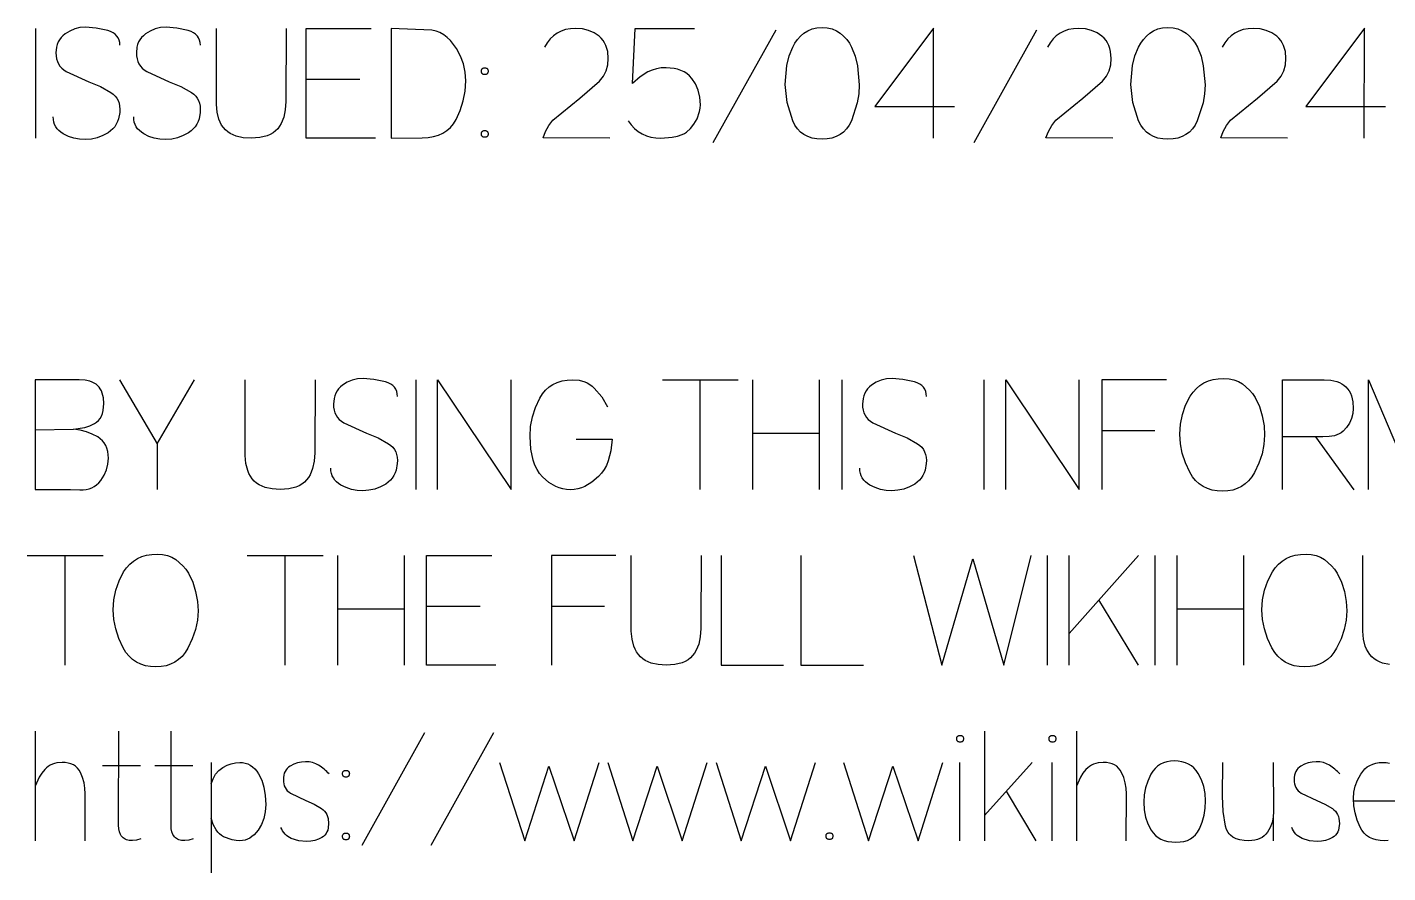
# Model space of a CAD drawing. Extents: x -1220 to 1220, y -1930 to 4067.
# Drawn here: x -866 to 51, y 2787 to 3357 of the extents above; entities that cross this region are included whole.
import ezdxf

# ---------------------------------------------------------------- set-up
doc = ezdxf.new("R2010")
doc.units = 0
doc.layers.add('TC', color=220, linetype='CONTINUOUS')

msp = doc.modelspace()

# ---------------------------------------------------------------- linework, layer by layer
at = {"layer": 'TC'}
for p, q in [((-860.41, 3355.9, 0), (-860.41, 3281.9, 0)), ((-361.33, 3354.74, 0), (-403.72, 3278.83, 0)), ((-185.53, 3354.74, 0), (-227.92, 3278.83, 0)), ((-641.79, 3321.54, 0), (-677.95, 3321.54, 0)), ((-294.52, 3303.25, 0), (-240.82, 3303.25, 0)), ((-4.12, 3303.25, 0), (49.58, 3303.25, 0)), ((-604.05, 3119.1, 0), (-604.05, 3045.1, 0)), ((-437.76, 3119.1, 0), (-386.6, 3119.1, 0)), ((-412.5, 3119.1, 0), (-412.5, 3045.1, 0)), ((-376.98, 3119.1, 0), (-376.98, 3045.1, 0)), ((-331.84, 3045.1, 0), (-331.84, 3119.1, 0)), ((-316.72, 3119.1, 0), (-316.72, 3045.1, 0)), ((-221.05, 3119.1, 0), (-221.05, 3045.1, 0)), ((-331.84, 3082.84, 0), (-376.98, 3082.84, 0)), ((-105.71, 3084.64, 0), (-141.45, 3084.64, 0)), ((-778.37, 3075.86, 0), (-778.37, 3045.1, 0)), ((2.43, 3080.72, 0), (28.23, 3044.99, 0)), ((-865.91, 3000.7, 0), (-814.74, 3000.7, 0)), ((-840.64, 3000.7, 0), (-840.64, 2926.7, 0)), ((-717.59, 3000.7, 0), (-666.42, 3000.7, 0)), ((-692.32, 3000.7, 0), (-692.32, 2926.7, 0)), ((-656.8, 3000.7, 0), (-656.8, 2926.7, 0)), ((-611.66, 2926.7, 0), (-611.66, 3000.7, 0)), ((-178.34, 3000.7, 0), (-178.34, 2926.7, 0)), ((-163.54, 2947.95, 0), (-116.81, 3000.7, 0)), ((-163.54, 2926.7, 0), (-163.54, 3000.7, 0)), ((-105.82, 3000.7, 0), (-105.82, 2926.7, 0)), ((-90.91, 3000.7, 0), (-90.91, 2926.7, 0)), ((-45.77, 2926.7, 0), (-45.77, 3000.7, 0)), ((-611.66, 2964.44, 0), (-656.8, 2964.44, 0)), ((-560.6, 2966.34, 0), (-596.76, 2966.34, 0)), ((-476.88, 2966.24, 0), (-512.61, 2966.24, 0)), ((-116.81, 2926.7, 0), (-143.45, 2970.68, 0)), ((-45.77, 2964.44, 0), (-90.91, 2964.44, 0)), ((-860.51, 2882.3, 0), (-860.51, 2808.3, 0)), ((-598.03, 2881.14, 0), (-640.42, 2805.23, 0)), ((-551.51, 2881.14, 0), (-593.9, 2805.23, 0)), ((-220.73, 2882.3, 0), (-220.73, 2808.3, 0)), ((-158.68, 2882.3, 0), (-158.68, 2808.3, 0)), ((-789.47, 2858.83, 0), (-815.16, 2858.83, 0)), ((-754.17, 2858.83, 0), (-779.85, 2858.83, 0)), ((-741.9, 2861.16, 0), (-741.9, 2786.73, 0)), ((-237.43, 2861.16, 0), (-237.43, 2808.3, 0)), ((-188.59, 2861.16, 0), (-220.73, 2825.42, 0)), ((-175.17, 2861.16, 0), (-175.17, 2808.3, 0)), ((-205.93, 2841.81, 0), (-186.06, 2808.3, 0)), ((-26.01, 2825.32, 0), (-26.01, 2808.3, 0))]:
    msp.add_line(p, q, dxfattribs=at)
for points in [[(-803.43, 3344.59), (-803.56, 3346.38), (-803.94, 3348.02), (-804.57, 3349.49), (-805.46, 3350.8), (-806.61, 3351.95), (-808.01, 3352.93), (-809.66, 3353.76), (-811.57, 3354.42), (-819.34, 3356.16), (-826.58, 3356.74), (-830.34, 3356.46), (-833.9, 3355.61), (-837.26, 3354.19), (-840.43, 3352.2), (-841.87, 3351.03), (-843.11, 3349.73), (-844.16, 3348.32), (-845.03, 3346.78), (-845.7, 3345.12), (-846.18, 3343.34), (-846.56, 3339.41), (-846.45, 3337.34), (-846.12, 3335.42), (-845.58, 3333.64), (-844.82, 3332.01), (-843.83, 3330.52), (-842.63, 3329.18), (-841.22, 3327.98), (-839.58, 3326.93), (-824.36, 3319.96), (-816.51, 3316.68), (-809.45, 3312.77), (-807.9, 3311.63), (-806.59, 3310.34), (-805.5, 3308.9), (-804.64, 3307.3), (-804.02, 3305.54), (-803.63, 3303.63), (-803.46, 3301.56), (-803.53, 3299.34), (-804.3, 3295.03), (-804.98, 3293.1), (-805.86, 3291.31), (-806.94, 3289.66), (-808.21, 3288.16), (-809.69, 3286.81), (-811.36, 3285.6), (-814.97, 3283.65), (-818.73, 3282.24), (-822.64, 3281.38), (-826.69, 3281.05), (-830.67, 3281.25), (-834.48, 3281.95), (-838.12, 3283.15), (-841.59, 3284.86), (-843.18, 3285.89), (-844.55, 3287.05), (-845.71, 3288.31), (-846.67, 3289.7), (-847.41, 3291.19), (-847.93, 3292.81), (-848.25, 3294.54), (-848.36, 3296.38)], [(-749.2, 3344.59), (-749.32, 3346.38), (-749.71, 3348.02), (-750.34, 3349.49), (-751.23, 3350.8), (-752.38, 3351.95), (-753.78, 3352.93), (-755.43, 3353.76), (-757.34, 3354.42), (-765.11, 3356.16), (-772.35, 3356.74), (-776.11, 3356.46), (-779.67, 3355.61), (-783.03, 3354.19), (-786.2, 3352.2), (-787.63, 3351.03), (-788.88, 3349.73), (-789.93, 3348.32), (-790.8, 3346.78), (-791.47, 3345.12), (-791.94, 3343.34), (-792.33, 3339.41), (-792.22, 3337.34), (-791.89, 3335.42), (-791.35, 3333.64), (-790.58, 3332.01), (-789.6, 3330.52), (-788.4, 3329.18), (-786.99, 3327.98), (-785.35, 3326.93), (-770.13, 3319.96), (-762.28, 3316.68), (-755.22, 3312.77), (-753.67, 3311.63), (-752.35, 3310.34), (-751.27, 3308.9), (-750.41, 3307.3), (-749.79, 3305.54), (-749.39, 3303.63), (-749.23, 3301.56), (-749.3, 3299.34), (-750.07, 3295.03), (-750.75, 3293.1), (-751.63, 3291.31), (-752.71, 3289.66), (-753.98, 3288.16), (-755.45, 3286.81), (-757.13, 3285.6), (-760.74, 3283.65), (-764.5, 3282.24), (-768.4, 3281.38), (-772.45, 3281.05), (-776.44, 3281.25), (-780.25, 3281.95), (-783.89, 3283.15), (-787.36, 3284.86), (-788.95, 3285.89), (-790.32, 3287.05), (-791.48, 3288.31), (-792.43, 3289.7), (-793.17, 3291.19), (-793.7, 3292.81), (-794.02, 3294.54), (-794.13, 3296.38)], [(-691.27, 3355.9), (-691.58, 3306.64), (-691.97, 3301.05), (-693.01, 3296.14), (-694.71, 3291.91), (-695.81, 3290.04), (-697.08, 3288.35), (-698.52, 3286.84), (-700.18, 3285.53), (-702.07, 3284.42), (-704.19, 3283.51), (-709.11, 3282.3), (-714.95, 3281.9), (-720.33, 3282.26), (-725.01, 3283.33), (-727.09, 3284.13), (-729, 3285.11), (-730.73, 3286.27), (-732.28, 3287.61), (-733.66, 3289.12), (-734.87, 3290.82), (-735.89, 3292.69), (-736.75, 3294.74), (-737.93, 3299.38), (-738.41, 3304.73), (-738.41, 3355.9)], [(-631.22, 3281.9), (-677.95, 3281.9), (-677.95, 3355.9), (-633.97, 3355.9)], [(-473.07, 3282), (-518.21, 3282.11), (-516.56, 3286.46), (-514.35, 3290.44), (-511.59, 3294.02), (-493.47, 3308.86), (-480.05, 3320.48), (-477.5, 3323.73), (-475.69, 3327.33), (-474.6, 3331.29), (-474.23, 3335.6), (-474.62, 3340.27), (-475.11, 3342.39), (-475.79, 3344.35), (-476.67, 3346.17), (-477.74, 3347.83), (-479.01, 3349.35), (-480.47, 3350.72), (-483.79, 3352.99), (-487.53, 3354.6), (-491.67, 3355.58), (-496.22, 3355.9), (-499.74, 3355.7), (-503, 3355.11), (-506, 3354.13), (-508.75, 3352.75), (-511.24, 3350.99), (-513.47, 3348.82), (-515.44, 3346.27), (-517.15, 3343.32)], [(-460.91, 3293.63), (-458.79, 3290.88), (-456.48, 3288.5), (-453.99, 3286.48), (-451.32, 3284.83), (-448.47, 3283.55), (-445.43, 3282.63), (-442.22, 3282.08), (-438.82, 3281.9), (-431.1, 3282.53), (-427.64, 3283.33), (-424.44, 3284.44), (-422.92, 3285.18), (-421.48, 3286.09), (-418.81, 3288.4), (-416.45, 3291.37), (-414.4, 3295.01), (-412.66, 3299.82), (-412.22, 3302.18), (-412.07, 3304.52), (-412.44, 3309.6), (-413.55, 3314.25), (-415.4, 3318.48), (-417.99, 3322.28), (-419.56, 3323.97), (-421.28, 3325.43), (-423.18, 3326.66), (-425.24, 3327.67), (-427.46, 3328.46), (-429.85, 3329.02), (-435.12, 3329.47), (-438.51, 3329.29), (-441.7, 3328.76), (-444.69, 3327.87), (-447.49, 3326.62), (-452.8, 3323.29), (-457.95, 3318.79), (-456.16, 3355.9), (-416.2, 3355.9)], [(-255.09, 3281.9), (-254.98, 3356), (-294.52, 3303.25)], [(-134.05, 3282), (-179.19, 3282.11), (-177.53, 3286.46), (-175.33, 3290.44), (-172.56, 3294.02), (-154.45, 3308.86), (-141.02, 3320.48), (-138.48, 3323.73), (-136.66, 3327.33), (-135.57, 3331.29), (-135.21, 3335.6), (-135.6, 3340.27), (-136.09, 3342.39), (-136.77, 3344.35), (-137.64, 3346.17), (-138.72, 3347.83), (-139.98, 3349.35), (-141.45, 3350.72), (-144.77, 3352.99), (-148.5, 3354.6), (-152.64, 3355.58), (-157.2, 3355.9), (-160.72, 3355.7), (-163.98, 3355.11), (-166.98, 3354.13), (-169.72, 3352.75), (-172.21, 3350.99), (-174.44, 3348.82), (-176.41, 3346.27), (-178.13, 3343.32)], [(-16.28, 3282), (-61.42, 3282.11), (-59.77, 3286.46), (-57.56, 3290.44), (-54.8, 3294.02), (-36.68, 3308.86), (-23.26, 3320.48), (-20.71, 3323.73), (-18.9, 3327.33), (-17.81, 3331.29), (-17.44, 3335.6), (-17.83, 3340.27), (-18.32, 3342.39), (-19, 3344.35), (-19.88, 3346.17), (-20.95, 3347.83), (-22.22, 3349.35), (-23.68, 3350.72), (-27, 3352.99), (-30.74, 3354.6), (-34.88, 3355.58), (-39.43, 3355.9), (-42.95, 3355.7), (-46.21, 3355.11), (-49.21, 3354.13), (-51.96, 3352.75), (-54.45, 3350.99), (-56.68, 3348.82), (-58.65, 3346.27), (-60.36, 3343.32)], [(35.31, 3281.9), (35.41, 3356), (-4.12, 3303.25)], [(-860.62, 3119.1), (-860.62, 3045.1), (-836.73, 3045.1), (-830.49, 3044.89), (-828.28, 3044.92), (-826.2, 3045.17), (-824.24, 3045.63), (-822.4, 3046.31), (-820.7, 3047.22), (-819.11, 3048.34), (-817.66, 3049.67), (-816.33, 3051.23), (-814.06, 3054.7), (-812.44, 3058.34), (-811.47, 3062.15), (-811.15, 3066.14), (-811.59, 3070.8), (-812.16, 3072.87), (-812.94, 3074.75), (-813.95, 3076.46), (-815.19, 3077.99), (-816.65, 3079.34), (-818.33, 3080.51), (-822.05, 3082.5), (-826, 3084.03), (-830.19, 3085.09), (-834.61, 3085.69)], [(-860.62, 3085.38), (-834.61, 3085.69), (-827.13, 3086.91), (-823.73, 3088.03), (-820.55, 3089.5), (-819.09, 3090.45), (-817.83, 3091.62), (-816.75, 3093), (-815.88, 3094.6), (-815.19, 3096.41), (-814.71, 3098.44), (-814.32, 3103.14), (-814.57, 3106.88), (-815.35, 3110.12), (-815.93, 3111.55), (-816.64, 3112.86), (-817.47, 3114.05), (-818.44, 3115.11), (-819.53, 3116.04), (-820.76, 3116.85), (-822.11, 3117.54), (-823.59, 3118.1), (-826.94, 3118.85), (-830.81, 3119.1), (-860.62, 3119.1)], [(-803.75, 3119.1), (-778.37, 3075.86), (-753.11, 3119.1)], [(-671.81, 3119.1), (-672.13, 3069.84), (-672.51, 3064.25), (-673.56, 3059.34), (-675.26, 3055.11), (-676.36, 3053.24), (-677.63, 3051.55), (-679.06, 3050.04), (-680.73, 3048.73), (-682.62, 3047.62), (-684.74, 3046.71), (-689.66, 3045.5), (-695.49, 3045.1), (-700.88, 3045.46), (-705.56, 3046.53), (-707.64, 3047.33), (-709.55, 3048.31), (-711.28, 3049.47), (-712.83, 3050.81), (-714.21, 3052.32), (-715.41, 3054.02), (-716.44, 3055.89), (-717.3, 3057.94), (-718.48, 3062.58), (-718.96, 3067.93), (-718.96, 3119.1)], [(-616.31, 3107.79), (-616.44, 3109.58), (-616.82, 3111.22), (-617.46, 3112.69), (-618.35, 3114), (-619.49, 3115.15), (-620.89, 3116.13), (-622.55, 3116.96), (-624.45, 3117.62), (-632.22, 3119.36), (-639.47, 3119.94), (-643.22, 3119.66), (-646.79, 3118.81), (-650.15, 3117.39), (-653.31, 3115.4), (-654.75, 3114.23), (-656, 3112.93), (-657.05, 3111.52), (-657.91, 3109.98), (-658.58, 3108.32), (-659.06, 3106.54), (-659.45, 3102.61), (-659.34, 3100.54), (-659.01, 3098.62), (-658.46, 3096.84), (-657.7, 3095.21), (-656.72, 3093.72), (-655.52, 3092.38), (-654.1, 3091.18), (-652.47, 3090.13), (-637.25, 3083.16), (-629.4, 3079.88), (-622.34, 3075.97), (-620.79, 3074.83), (-619.47, 3073.54), (-618.39, 3072.1), (-617.53, 3070.5), (-616.91, 3068.74), (-616.51, 3066.83), (-616.35, 3064.76), (-616.42, 3062.54), (-617.19, 3058.23), (-617.87, 3056.3), (-618.75, 3054.51), (-619.82, 3052.86), (-621.1, 3051.36), (-622.57, 3050.01), (-624.24, 3048.8), (-627.86, 3046.85), (-631.62, 3045.44), (-635.52, 3044.58), (-639.57, 3044.25), (-643.56, 3044.45), (-647.37, 3045.15), (-651.01, 3046.35), (-654.48, 3048.06), (-656.06, 3049.09), (-657.44, 3050.25), (-658.6, 3051.51), (-659.55, 3052.9), (-660.29, 3054.39), (-660.82, 3056.01), (-661.14, 3057.74), (-661.24, 3059.58)], [(-589.25, 3045.1), (-589.25, 3119.1), (-539.78, 3045.1), (-539.78, 3119.1)], [(-495.8, 3079.14), (-471.7, 3079.03), (-472.43, 3071.23), (-474.21, 3064.42), (-475.49, 3061.38), (-477.03, 3058.6), (-478.83, 3056.06), (-480.89, 3053.77), (-485.33, 3049.97), (-489.96, 3047.24), (-492.35, 3046.28), (-494.79, 3045.58), (-497.28, 3045.15), (-499.82, 3044.99), (-502.35, 3045.11), (-504.83, 3045.5), (-507.25, 3046.16), (-509.62, 3047.11), (-514.19, 3049.83), (-518.53, 3053.66), (-520.51, 3056.01), (-522.23, 3058.65), (-523.68, 3061.6), (-524.87, 3064.84), (-526.46, 3072.23), (-526.99, 3080.83), (-526.58, 3087.48), (-525.35, 3093.99), (-523.3, 3100.37), (-520.43, 3106.62), (-518.63, 3109.55), (-516.54, 3112.08), (-514.17, 3114.23), (-511.52, 3115.98), (-508.6, 3117.35), (-505.39, 3118.32), (-501.9, 3118.9), (-498.13, 3119.1), (-493.9, 3118.75), (-490.09, 3117.7), (-488.35, 3116.91), (-486.71, 3115.95), (-485.18, 3114.81), (-483.75, 3113.5), (-478.67, 3107.52), (-474.66, 3100.81)], [(-259.74, 3107.79), (-259.87, 3109.58), (-260.25, 3111.22), (-260.88, 3112.69), (-261.77, 3114), (-262.92, 3115.15), (-264.32, 3116.13), (-265.97, 3116.96), (-267.88, 3117.62), (-275.65, 3119.36), (-282.89, 3119.94), (-286.65, 3119.66), (-290.21, 3118.81), (-293.57, 3117.39), (-296.74, 3115.4), (-298.18, 3114.23), (-299.42, 3112.93), (-300.48, 3111.52), (-301.34, 3109.98), (-302.01, 3108.32), (-302.49, 3106.54), (-302.87, 3102.61), (-302.76, 3100.54), (-302.43, 3098.62), (-301.89, 3096.84), (-301.13, 3095.21), (-300.15, 3093.72), (-298.95, 3092.38), (-297.53, 3091.18), (-295.89, 3090.13), (-280.67, 3083.16), (-272.82, 3079.88), (-265.77, 3075.97), (-264.22, 3074.83), (-262.9, 3073.54), (-261.81, 3072.1), (-260.96, 3070.5), (-260.33, 3068.74), (-259.94, 3066.83), (-259.78, 3064.76), (-259.85, 3062.54), (-260.61, 3058.23), (-261.29, 3056.3), (-262.17, 3054.51), (-263.25, 3052.86), (-264.52, 3051.36), (-266, 3050.01), (-267.67, 3048.8), (-271.28, 3046.85), (-275.04, 3045.44), (-278.95, 3044.58), (-283, 3044.25), (-286.98, 3044.45), (-290.79, 3045.15), (-294.43, 3046.35), (-297.9, 3048.06), (-299.49, 3049.09), (-300.86, 3050.25), (-302.03, 3051.51), (-302.98, 3052.9), (-303.72, 3054.39), (-304.25, 3056.01), (-304.56, 3057.74), (-304.67, 3059.58)], [(-206.25, 3045.1), (-206.25, 3119.1), (-156.77, 3045.1), (-156.77, 3119.1)], [(-97.89, 3119.1), (-141.45, 3119.1), (-141.45, 3045.1)], [(-19.77, 3045.1), (-19.77, 3119.1), (8.25, 3119.1), (12.85, 3118.8), (16.85, 3117.89), (18.62, 3117.21), (20.23, 3116.38), (21.69, 3115.4), (22.99, 3114.26), (24.15, 3112.98), (25.14, 3111.54), (25.99, 3109.96), (26.68, 3108.22), (27.6, 3104.29), (27.91, 3099.75), (27.63, 3096.34), (26.8, 3093.07), (25.41, 3089.94), (23.47, 3086.96), (21.11, 3084.41), (19.79, 3083.39), (18.37, 3082.55), (16.85, 3081.88), (15.24, 3081.39), (13.54, 3081.08), (11.73, 3080.94), (7.4, 3080.72), (2.43, 3080.72), (-19.66, 3080.72)], [(38.27, 3045.1), (38.27, 3119.1), (67.87, 3049.12), (97.47, 3118.78), (97.47, 3045.1)], [(-550.03, 2926.7), (-596.76, 2926.7), (-596.76, 3000.7), (-552.78, 3000.7)], [(-469.05, 3000.7), (-512.61, 3000.7), (-512.61, 2926.7)], [(-411.55, 3000.7), (-411.86, 2951.44), (-412.25, 2945.85), (-413.29, 2940.94), (-414.99, 2936.71), (-416.09, 2934.84), (-417.36, 2933.15), (-418.8, 2931.64), (-420.46, 2930.33), (-422.35, 2929.22), (-424.47, 2928.31), (-429.39, 2927.1), (-435.23, 2926.7), (-440.61, 2927.06), (-445.29, 2928.13), (-447.37, 2928.93), (-449.28, 2929.91), (-451.01, 2931.07), (-452.56, 2932.41), (-453.94, 2933.92), (-455.15, 2935.62), (-456.17, 2937.49), (-457.03, 2939.54), (-458.21, 2944.18), (-458.69, 2949.53), (-458.69, 3000.7)], [(-398.23, 3000.7), (-398.23, 2926.7), (-356.05, 2926.7)], [(-344.42, 3000.7), (-344.42, 2926.7), (-302.24, 2926.7)], [(-268.41, 3000.7), (-249.38, 2926.7), (-228.55, 2998.48), (-207.62, 2926.7), (-189.12, 3000.7)], [(52.44, 2927.06), (47.76, 2928.13), (45.68, 2928.93), (43.77, 2929.91), (42.04, 2931.07), (40.49, 2932.41), (39.11, 2933.92), (37.91, 2935.62), (36.88, 2937.49), (36.02, 2939.54), (34.84, 2944.18), (34.36, 2949.53), (34.36, 3000.7)], [(-789.37, 2809.57), (-792.2, 2808.7), (-794.97, 2808.4), (-797.15, 2808.57), (-799.04, 2809.06), (-799.88, 2809.43), (-800.64, 2809.88), (-801.33, 2810.41), (-801.95, 2811.02), (-802.49, 2811.72), (-802.97, 2812.49), (-803.69, 2814.29), (-804.13, 2816.42), (-804.27, 2818.87), (-804.17, 2882.3)], [(-754.06, 2809.57), (-756.89, 2808.7), (-759.66, 2808.4), (-761.84, 2808.57), (-763.73, 2809.06), (-764.57, 2809.43), (-765.33, 2809.88), (-766.02, 2810.41), (-766.64, 2811.02), (-767.18, 2811.72), (-767.66, 2812.49), (-768.38, 2814.29), (-768.82, 2816.42), (-768.97, 2818.87), (-768.86, 2882.3)], [(-826.9, 2808.3), (-826.79, 2840.01), (-827, 2843.77), (-827.61, 2847.41), (-828.63, 2850.95), (-830.07, 2854.39), (-830.96, 2855.98), (-832.03, 2857.35), (-833.29, 2858.51), (-834.75, 2859.46), (-836.39, 2860.2), (-838.21, 2860.73), (-840.23, 2861.05), (-842.44, 2861.16), (-845.86, 2860.85), (-847.44, 2860.47), (-848.94, 2859.94), (-850.35, 2859.26), (-851.67, 2858.42), (-852.91, 2857.43), (-854.07, 2856.29), (-856.09, 2853.82), (-857.84, 2851.14), (-860.51, 2845.19)], [(-741.9, 2846.67), (-740.62, 2850.18), (-738.89, 2853.17), (-736.71, 2855.67), (-734.08, 2857.67), (-731.23, 2859.19), (-728.37, 2860.28), (-725.52, 2860.94), (-722.66, 2861.16), (-720.73, 2861.04), (-718.9, 2860.67), (-717.16, 2860.07), (-715.53, 2859.23), (-713.99, 2858.14), (-712.55, 2856.82), (-711.22, 2855.25), (-709.98, 2853.44), (-707.85, 2849.25), (-706.33, 2844.4), (-705.42, 2838.89), (-705.11, 2832.72), (-705.44, 2827.88), (-706.41, 2823.39), (-708.03, 2819.26), (-710.29, 2815.49), (-712.96, 2812.34), (-714.4, 2811.11), (-715.9, 2810.1), (-717.46, 2809.31), (-719.09, 2808.75), (-720.79, 2808.41), (-722.56, 2808.3), (-725.15, 2808.47), (-727.84, 2808.99), (-733.55, 2811.05), (-734.98, 2811.87), (-736.29, 2812.9), (-737.5, 2814.15), (-738.6, 2815.62), (-740.47, 2819.19), (-741.9, 2823.63)], [(-547.49, 2861.16), (-530.58, 2808.3), (-514.19, 2858.72), (-497.28, 2808.3), (-480.47, 2861.16)], [(-474.55, 2861.16), (-457.64, 2808.3), (-441.25, 2858.72), (-424.34, 2808.3), (-407.53, 2861.16)], [(-401.61, 2861.16), (-384.69, 2808.3), (-368.31, 2858.72), (-351.39, 2808.3), (-334.59, 2861.16)], [(-315.66, 2861.16), (-298.75, 2808.3), (-282.36, 2858.72), (-265.45, 2808.3), (-248.64, 2861.16)], [(-125.06, 2808.3), (-124.95, 2840.01), (-125.16, 2843.77), (-125.77, 2847.41), (-126.8, 2850.95), (-128.23, 2854.39), (-129.12, 2855.98), (-130.19, 2857.35), (-131.46, 2858.51), (-132.91, 2859.46), (-134.55, 2860.2), (-136.38, 2860.73), (-138.39, 2861.05), (-140.6, 2861.16), (-144.02, 2860.85), (-145.6, 2860.47), (-147.1, 2859.94), (-148.51, 2859.26), (-149.84, 2858.42), (-151.08, 2857.43), (-152.23, 2856.29), (-154.26, 2853.82), (-156.01, 2851.14), (-158.68, 2845.19)], [(-26.11, 2861.16), (-25.9, 2827.96), (-26.1, 2824.12), (-26.82, 2820.54), (-28.06, 2817.2), (-29.81, 2814.11), (-30.89, 2812.75), (-32.11, 2811.57), (-33.48, 2810.57), (-34.99, 2809.75), (-36.65, 2809.12), (-38.45, 2808.66), (-42.5, 2808.3), (-45.68, 2808.45), (-48.51, 2808.91), (-50.99, 2809.68), (-53.12, 2810.76), (-54.9, 2812.14), (-55.66, 2812.95), (-56.33, 2813.83), (-57.41, 2815.83), (-58.14, 2818.13), (-59.73, 2828.15), (-60.26, 2838.32), (-60.05, 2861.16)], [(51.4, 2808.44), (48.84, 2808.3), (46.02, 2808.44), (43.42, 2808.88), (41.05, 2809.61), (38.9, 2810.62), (36.98, 2811.93), (35.28, 2813.53), (33.81, 2815.42), (32.56, 2817.6), (30.62, 2822.29), (29.23, 2827.04), (28.4, 2831.85), (28.12, 2836.74), (28.42, 2841.02), (29.34, 2845.19), (30.86, 2849.26), (32.98, 2853.23), (34.3, 2855.09), (35.76, 2856.7), (37.38, 2858.06), (39.14, 2859.17), (41.05, 2860.04), (43.11, 2860.66), (45.32, 2861.03), (47.68, 2861.16), (50.13, 2861.02), (52.43, 2860.63)], [(68.29, 2835.04), (28.01, 2835.04)]]:
    msp.add_lwpolyline(points, dxfattribs=at)
for points in [[(-620.65, 3355.9), (-620.65, 3281.9), (-599.61, 3282.11), (-595.67, 3282.35), (-592.04, 3282.96), (-588.72, 3283.95), (-585.71, 3285.31), (-583.01, 3287.04), (-580.62, 3289.15), (-578.54, 3291.63), (-576.78, 3294.48), (-573.96, 3300.67), (-571.94, 3307.09), (-570.73, 3313.73), (-570.33, 3320.59), (-570.71, 3326.39), (-571.86, 3331.95), (-573.78, 3337.28), (-576.46, 3342.37), (-580.54, 3347.77), (-582.78, 3349.91), (-585.15, 3351.7), (-587.67, 3353.11), (-590.31, 3354.16), (-593.1, 3354.84)], [(-330.15, 3356.53), (-326.6, 3356.3), (-323.38, 3355.58), (-320.47, 3354.39), (-317.88, 3352.73), (-315.58, 3350.75), (-313.52, 3348.5), (-311.72, 3345.99), (-310.17, 3343.21), (-307.76, 3337.24), (-306.25, 3330.74), (-305.09, 3317.95), (-305.42, 3311.86), (-306.41, 3305.76), (-310.38, 3293.53), (-311.82, 3290.65), (-313.55, 3288.16), (-315.58, 3286.06), (-317.91, 3284.33), (-320.53, 3282.99), (-323.44, 3282.03), (-326.65, 3281.46), (-330.15, 3281.26), (-333.62, 3281.46), (-336.81, 3282.04), (-339.7, 3283), (-342.3, 3284.36), (-344.61, 3286.1), (-346.64, 3288.22), (-348.37, 3290.73), (-349.81, 3293.63), (-353.69, 3305.92), (-354.99, 3318.05), (-353.93, 3330.84), (-352.35, 3337.35), (-349.91, 3343.32), (-348.37, 3346.05), (-346.58, 3348.53), (-344.56, 3350.75), (-342.3, 3352.73), (-339.72, 3354.39), (-336.83, 3355.58), (-333.64, 3356.3)], [(-97.05, 3356.53), (-93.5, 3356.3), (-90.28, 3355.58), (-87.37, 3354.39), (-84.78, 3352.73), (-82.48, 3350.75), (-80.42, 3348.5), (-78.62, 3345.99), (-77.07, 3343.21), (-74.66, 3337.24), (-73.15, 3330.74), (-71.99, 3317.95), (-72.32, 3311.86), (-73.31, 3305.76), (-77.28, 3293.53), (-78.72, 3290.65), (-80.45, 3288.16), (-82.48, 3286.06), (-84.81, 3284.33), (-87.43, 3282.99), (-90.34, 3282.03), (-93.55, 3281.46), (-97.05, 3281.26), (-100.52, 3281.46), (-103.71, 3282.04), (-106.6, 3283), (-109.2, 3284.36), (-111.51, 3286.1), (-113.54, 3288.22), (-115.27, 3290.73), (-116.71, 3293.63), (-120.59, 3305.92), (-121.89, 3318.05), (-120.83, 3330.84), (-119.25, 3337.35), (-116.81, 3343.32), (-115.27, 3346.05), (-113.48, 3348.53), (-111.46, 3350.75), (-109.2, 3352.73), (-106.62, 3354.39), (-103.73, 3355.58), (-100.54, 3356.3)], [(-557.54, 3329.36), (-556.99, 3329.33), (-556.52, 3329.23), (-556.31, 3329.15), (-556.12, 3329.05), (-555.95, 3328.94), (-555.79, 3328.81), (-555.66, 3328.66), (-555.54, 3328.5), (-555.44, 3328.32), (-555.36, 3328.12), (-555.25, 3327.67), (-555.21, 3327.14), (-555.25, 3326.6), (-555.36, 3326.13), (-555.44, 3325.92), (-555.54, 3325.73), (-555.66, 3325.56), (-555.79, 3325.4), (-555.95, 3325.26), (-556.12, 3325.15), (-556.31, 3325.05), (-556.52, 3324.96), (-556.99, 3324.86), (-557.54, 3324.82), (-558.06, 3324.86), (-558.51, 3324.96), (-558.71, 3325.05), (-558.89, 3325.15), (-559.05, 3325.26), (-559.2, 3325.4), (-559.33, 3325.56), (-559.44, 3325.73), (-559.54, 3325.92), (-559.62, 3326.13), (-559.72, 3326.6), (-559.76, 3327.14), (-559.72, 3327.67), (-559.62, 3328.12), (-559.54, 3328.32), (-559.44, 3328.5), (-559.33, 3328.66), (-559.2, 3328.81), (-559.05, 3328.94), (-558.89, 3329.05), (-558.71, 3329.15), (-558.51, 3329.23), (-558.06, 3329.33)], [(-557.54, 3287.08), (-556.99, 3287.04), (-556.52, 3286.94), (-556.31, 3286.86), (-556.12, 3286.77), (-555.95, 3286.65), (-555.79, 3286.52), (-555.66, 3286.38), (-555.54, 3286.21), (-555.44, 3286.03), (-555.36, 3285.83), (-555.25, 3285.38), (-555.21, 3284.86), (-555.25, 3284.31), (-555.36, 3283.84), (-555.44, 3283.63), (-555.54, 3283.44), (-555.66, 3283.27), (-555.79, 3283.11), (-555.95, 3282.98), (-556.12, 3282.86), (-556.31, 3282.76), (-556.52, 3282.68), (-556.99, 3282.57), (-557.54, 3282.53), (-558.06, 3282.57), (-558.51, 3282.68), (-558.71, 3282.76), (-558.89, 3282.86), (-559.05, 3282.98), (-559.2, 3283.11), (-559.33, 3283.27), (-559.44, 3283.44), (-559.54, 3283.63), (-559.62, 3283.84), (-559.72, 3284.31), (-559.76, 3284.86), (-559.72, 3285.38), (-559.62, 3285.83), (-559.54, 3286.03), (-559.44, 3286.21), (-559.33, 3286.38), (-559.2, 3286.52), (-559.05, 3286.65), (-558.89, 3286.77), (-558.71, 3286.86), (-558.51, 3286.94), (-558.06, 3287.04)], [(-59.31, 3119.94), (-55.74, 3119.71), (-52.46, 3119.02), (-49.45, 3117.86), (-46.73, 3116.24), (-42.02, 3112.15), (-40.03, 3109.72), (-38.27, 3107.05), (-35.36, 3101.15), (-33.41, 3094.68), (-32.22, 3088.05), (-31.82, 3081.68), (-32.25, 3075.39), (-33.54, 3069.1), (-35.68, 3062.81), (-38.69, 3056.52), (-40.51, 3053.57), (-42.57, 3051.01), (-44.88, 3048.85), (-47.44, 3047.08), (-50.25, 3045.71), (-53.3, 3044.72), (-56.6, 3044.13), (-60.15, 3043.94), (-63.83, 3044.14), (-67.24, 3044.74), (-70.39, 3045.74), (-73.29, 3047.13), (-75.92, 3048.93), (-78.29, 3051.13), (-80.4, 3053.73), (-82.25, 3056.73), (-85.21, 3063.13), (-87.32, 3069.55), (-88.59, 3075.97), (-89.01, 3082.42), (-88.57, 3089.17), (-87.24, 3095.68), (-85.03, 3101.96), (-81.93, 3108), (-80, 3110.8), (-77.82, 3113.23), (-75.38, 3115.28), (-72.68, 3116.96), (-69.72, 3118.27), (-66.51, 3119.2), (-63.04, 3119.76)], [(-778.27, 3001.54), (-774.71, 3001.31), (-771.42, 3000.62), (-768.42, 2999.46), (-765.69, 2997.84), (-760.98, 2993.75), (-758.99, 2991.32), (-757.23, 2988.65), (-754.32, 2982.75), (-752.37, 2976.28), (-751.18, 2969.65), (-750.78, 2963.28), (-751.21, 2956.99), (-752.5, 2950.7), (-754.65, 2944.41), (-757.65, 2938.12), (-759.47, 2935.17), (-761.53, 2932.61), (-763.84, 2930.45), (-766.4, 2928.68), (-769.21, 2927.31), (-772.26, 2926.32), (-775.56, 2925.73), (-779.11, 2925.54), (-782.79, 2925.74), (-786.2, 2926.34), (-789.36, 2927.34), (-792.25, 2928.73), (-794.88, 2930.53), (-797.25, 2932.73), (-799.36, 2935.33), (-801.21, 2938.33), (-804.17, 2944.73), (-806.28, 2951.15), (-807.55, 2957.57), (-807.97, 2964.02), (-807.53, 2970.77), (-806.2, 2977.28), (-803.99, 2983.56), (-800.89, 2989.6), (-798.97, 2992.4), (-796.78, 2994.83), (-794.34, 2996.88), (-791.64, 2998.56), (-788.68, 2999.87), (-785.47, 3000.8), (-782, 3001.36)], [(-3.91, 3001.54), (-0.35, 3001.31), (2.93, 3000.62), (5.94, 2999.46), (8.67, 2997.84), (13.37, 2993.75), (15.37, 2991.32), (17.13, 2988.65), (20.03, 2982.75), (21.99, 2976.28), (23.18, 2969.65), (23.57, 2963.28), (23.15, 2956.99), (21.86, 2950.7), (19.71, 2944.41), (16.7, 2938.12), (14.89, 2935.17), (12.82, 2932.61), (10.51, 2930.45), (7.96, 2928.68), (5.15, 2927.31), (2.09, 2926.32), (-1.21, 2925.73), (-4.76, 2925.54), (-8.43, 2925.74), (-11.85, 2926.34), (-15, 2927.34), (-17.89, 2928.73), (-20.52, 2930.53), (-22.89, 2932.73), (-25, 2935.33), (-26.85, 2938.33), (-29.81, 2944.73), (-31.93, 2951.15), (-33.19, 2957.57), (-33.62, 2964.02), (-33.17, 2970.77), (-31.85, 2977.28), (-29.63, 2983.56), (-26.53, 2989.6), (-24.61, 2992.4), (-22.42, 2994.83), (-19.98, 2996.88), (-17.28, 2998.56), (-14.33, 2999.87), (-11.11, 3000.8), (-7.64, 3001.36)], [(-237.01, 2879.34), (-236.49, 2879.3), (-236.04, 2879.2), (-235.84, 2879.12), (-235.66, 2879.03), (-235.49, 2878.91), (-235.35, 2878.78), (-235.22, 2878.64), (-235.1, 2878.47), (-235.01, 2878.29), (-234.93, 2878.09), (-234.83, 2877.64), (-234.79, 2877.12), (-234.83, 2876.57), (-234.93, 2876.1), (-235.01, 2875.89), (-235.1, 2875.7), (-235.22, 2875.53), (-235.35, 2875.37), (-235.49, 2875.24), (-235.66, 2875.12), (-235.84, 2875.02), (-236.04, 2874.94), (-236.49, 2874.83), (-237.01, 2874.79), (-237.56, 2874.83), (-238.03, 2874.94), (-238.24, 2875.02), (-238.43, 2875.12), (-238.6, 2875.24), (-238.76, 2875.37), (-238.89, 2875.53), (-239.01, 2875.7), (-239.11, 2875.89), (-239.19, 2876.1), (-239.3, 2876.57), (-239.34, 2877.12), (-239.3, 2877.64), (-239.19, 2878.09), (-239.11, 2878.29), (-239.01, 2878.47), (-238.89, 2878.64), (-238.76, 2878.78), (-238.6, 2878.91), (-238.43, 2879.03), (-238.24, 2879.12), (-238.03, 2879.2), (-237.56, 2879.3)], [(-174.75, 2879.34), (-174.23, 2879.3), (-173.77, 2879.2), (-173.57, 2879.12), (-173.39, 2879.03), (-173.23, 2878.91), (-173.08, 2878.78), (-172.95, 2878.64), (-172.84, 2878.47), (-172.74, 2878.29), (-172.66, 2878.09), (-172.56, 2877.64), (-172.53, 2877.12), (-172.56, 2876.57), (-172.66, 2876.1), (-172.74, 2875.89), (-172.84, 2875.7), (-172.95, 2875.53), (-173.08, 2875.37), (-173.23, 2875.24), (-173.39, 2875.12), (-173.57, 2875.02), (-173.77, 2874.94), (-174.23, 2874.83), (-174.75, 2874.79), (-175.29, 2874.83), (-175.76, 2874.94), (-175.97, 2875.02), (-176.16, 2875.12), (-176.34, 2875.24), (-176.49, 2875.37), (-176.63, 2875.53), (-176.74, 2875.7), (-176.84, 2875.89), (-176.93, 2876.1), (-177.03, 2876.57), (-177.07, 2877.12), (-177.03, 2877.64), (-176.93, 2878.09), (-176.84, 2878.29), (-176.74, 2878.47), (-176.63, 2878.64), (-176.49, 2878.78), (-176.34, 2878.91), (-176.16, 2879.03), (-175.97, 2879.12), (-175.76, 2879.2), (-175.29, 2879.3)], [(-92.71, 2862.11), (-95.34, 2861.97), (-97.78, 2861.55), (-100.03, 2860.84), (-102.09, 2859.86), (-103.97, 2858.6), (-105.65, 2857.05), (-107.15, 2855.23), (-108.46, 2853.12), (-110.54, 2848.58), (-112.03, 2843.95), (-112.92, 2839.23), (-113.22, 2834.41), (-112.92, 2829.18), (-112, 2824.29), (-110.48, 2819.72), (-108.36, 2815.49), (-107.01, 2813.58), (-105.44, 2811.93), (-103.66, 2810.53), (-101.67, 2809.38), (-99.46, 2808.49), (-97.04, 2807.86), (-91.55, 2807.35), (-88.76, 2807.49), (-86.2, 2807.91), (-83.88, 2808.61), (-81.8, 2809.59), (-79.94, 2810.86), (-78.33, 2812.4), (-76.94, 2814.23), (-75.8, 2816.33), (-73.95, 2820.89), (-72.63, 2825.56), (-71.83, 2830.35), (-71.57, 2835.26), (-71.88, 2840.22), (-72.81, 2844.96), (-74.36, 2849.47), (-76.54, 2853.76), (-77.88, 2855.71), (-79.41, 2857.41), (-81.14, 2858.85), (-83.06, 2860.02), (-85.18, 2860.93), (-87.5, 2861.59), (-90.01, 2861.98)], [(-651.09, 2855.76), (-650.55, 2855.73), (-650.08, 2855.63), (-649.87, 2855.55), (-649.68, 2855.45), (-649.5, 2855.34), (-649.35, 2855.21), (-649.21, 2855.06), (-649.1, 2854.9), (-649, 2854.72), (-648.91, 2854.52), (-648.8, 2854.07), (-648.77, 2853.54), (-648.8, 2853), (-648.91, 2852.53), (-649, 2852.32), (-649.1, 2852.13), (-649.21, 2851.96), (-649.35, 2851.8), (-649.5, 2851.66), (-649.68, 2851.55), (-649.87, 2851.45), (-650.08, 2851.36), (-650.55, 2851.26), (-651.09, 2851.22), (-651.61, 2851.26), (-652.07, 2851.36), (-652.26, 2851.45), (-652.45, 2851.55), (-652.61, 2851.66), (-652.76, 2851.8), (-652.89, 2851.96), (-653, 2852.13), (-653.1, 2852.32), (-653.18, 2852.53), (-653.28, 2853), (-653.31, 2853.54), (-653.28, 2854.07), (-653.18, 2854.52), (-653.1, 2854.72), (-653, 2854.9), (-652.89, 2855.06), (-652.76, 2855.21), (-652.61, 2855.34), (-652.45, 2855.45), (-652.26, 2855.55), (-652.07, 2855.63), (-651.61, 2855.73)], [(-651.09, 2813.48), (-650.55, 2813.44), (-650.08, 2813.34), (-649.87, 2813.26), (-649.68, 2813.17), (-649.5, 2813.05), (-649.35, 2812.92), (-649.21, 2812.78), (-649.1, 2812.61), (-649, 2812.43), (-648.91, 2812.23), (-648.8, 2811.78), (-648.77, 2811.26), (-648.8, 2810.71), (-648.91, 2810.24), (-649, 2810.03), (-649.1, 2809.84), (-649.21, 2809.67), (-649.35, 2809.51), (-649.5, 2809.38), (-649.68, 2809.26), (-649.87, 2809.16), (-650.08, 2809.08), (-650.55, 2808.97), (-651.09, 2808.93), (-651.61, 2808.97), (-652.07, 2809.08), (-652.26, 2809.16), (-652.45, 2809.26), (-652.61, 2809.38), (-652.76, 2809.51), (-652.89, 2809.67), (-653, 2809.84), (-653.1, 2810.03), (-653.18, 2810.24), (-653.28, 2810.71), (-653.31, 2811.26), (-653.28, 2811.78), (-653.18, 2812.23), (-653.1, 2812.43), (-653, 2812.61), (-652.89, 2812.78), (-652.76, 2812.92), (-652.61, 2813.05), (-652.45, 2813.17), (-652.26, 2813.26), (-652.07, 2813.34), (-651.61, 2813.44)], [(-325.07, 2813.69), (-324.55, 2813.66), (-324.1, 2813.55), (-323.9, 2813.47), (-323.72, 2813.38), (-323.55, 2813.27), (-323.41, 2813.14), (-323.28, 2812.99), (-323.16, 2812.82), (-323.07, 2812.64), (-322.99, 2812.44), (-322.89, 2811.99), (-322.85, 2811.47), (-322.89, 2810.93), (-322.99, 2810.45), (-323.07, 2810.24), (-323.16, 2810.05), (-323.28, 2809.88), (-323.41, 2809.73), (-323.55, 2809.59), (-323.72, 2809.47), (-323.9, 2809.37), (-324.1, 2809.29), (-324.55, 2809.18), (-325.07, 2809.14), (-325.62, 2809.18), (-326.09, 2809.29), (-326.3, 2809.37), (-326.49, 2809.47), (-326.66, 2809.59), (-326.82, 2809.73), (-326.95, 2809.88), (-327.07, 2810.05), (-327.17, 2810.24), (-327.25, 2810.45), (-327.36, 2810.93), (-327.4, 2811.47), (-327.36, 2811.99), (-327.25, 2812.44), (-327.17, 2812.64), (-327.07, 2812.82), (-326.95, 2812.99), (-326.82, 2813.14), (-326.66, 2813.27), (-326.49, 2813.38), (-326.3, 2813.47), (-326.09, 2813.55), (-325.62, 2813.66)]]:
    msp.add_lwpolyline(points, close=True, dxfattribs=at)
for points in [[(-662.41, 2853.33, 0.07263), (-669.49, 2859.25), (-671.39, 2860.27), (-673.51, 2861), (-675.83, 2861.43), (-678.37, 2861.58), (-681.11, 2861.4), (-683.73, 2860.87), (-686.24, 2859.97), (-688.62, 2858.72), (-689.71, 2857.96), (-690.66, 2857.08), (-691.46, 2856.09), (-692.11, 2855), (-692.62, 2853.79), (-692.98, 2852.48), (-693.2, 2851.06), (-693.2, 2848.02), (-692.98, 2846.62), (-692.6, 2845.33), (-692.08, 2844.14), (-691.42, 2843.05), (-690.6, 2842.07), (-689.63, 2841.2), (-688.52, 2840.44), (-678.05, 2835.36), (-672.5, 2832.9), (-667.48, 2829.97), (-666.36, 2829.14), (-665.4, 2828.2), (-664.58, 2827.14), (-663.91, 2825.95), (-663.39, 2824.65), (-663.02, 2823.23), (-662.72, 2820.03), (-663.01, 2816.94), (-663.36, 2815.57), (-663.86, 2814.32), (-664.5, 2813.2), (-665.28, 2812.18), (-666.2, 2811.29), (-667.27, 2810.52), (-669.59, 2809.32), (-672.1, 2808.46), (-674.82, 2807.94), (-677.73, 2807.77), (-682.86, 2808.3), (-687.88, 2809.88, -0.205712), (-694.86, 2817.28)], [(18.92, 2853.33, 0.07263), (11.84, 2859.25), (9.94, 2860.27), (7.82, 2861), (5.5, 2861.43), (2.96, 2861.58), (0.22, 2861.4), (-2.4, 2860.87), (-4.91, 2859.97), (-7.29, 2858.72), (-8.38, 2857.96), (-9.33, 2857.08), (-10.13, 2856.09), (-10.78, 2855), (-11.29, 2853.79), (-11.65, 2852.48), (-11.87, 2851.06), (-11.87, 2848.02), (-11.65, 2846.62), (-11.28, 2845.33), (-10.76, 2844.14), (-10.09, 2843.05), (-9.27, 2842.07), (-8.3, 2841.2), (-7.19, 2840.44), (3.28, 2835.36), (8.83, 2832.9), (13.85, 2829.97), (14.96, 2829.14), (15.93, 2828.2), (16.75, 2827.14), (17.42, 2825.95), (17.94, 2824.65), (18.31, 2823.23), (18.61, 2820.03), (18.32, 2816.94), (17.97, 2815.57), (17.47, 2814.32), (16.83, 2813.2), (16.05, 2812.18), (15.13, 2811.29), (14.06, 2810.52), (11.74, 2809.32), (9.22, 2808.46), (6.51, 2807.94), (3.59, 2807.77), (-1.53, 2808.3), (-6.55, 2809.88, -0.205712), (-13.53, 2817.28)]]:
    msp.add_lwpolyline(points, format="xyb", dxfattribs=at)

doc.saveas('drawing.dxf')
